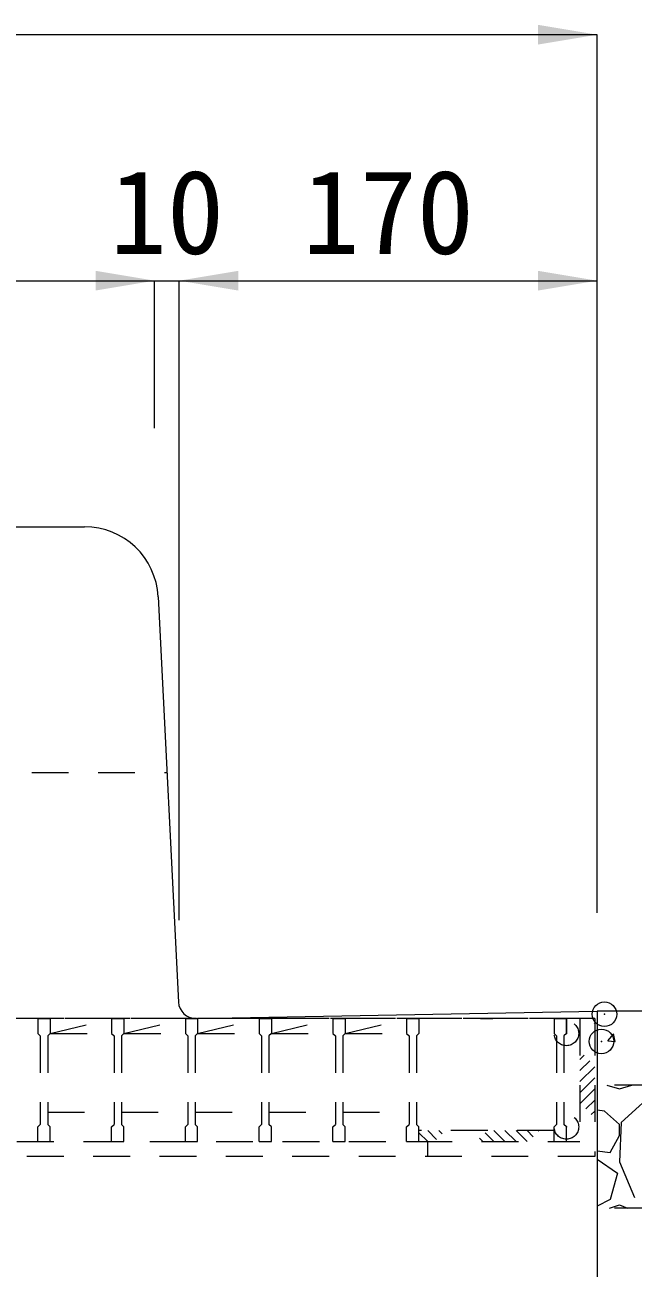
# Model space of a CAD drawing. Units: millimetres at full size, sheet at 1:20; some dimension numbers follow another scale. Extents: x 0 to 8400, y 0 to 13400.
# Drawn here: x 6137 to 6385, y 11394 to 11899 of the extents above; entities that cross this region are included whole.
import ezdxf
from ezdxf.enums import TextEntityAlignment as Align

# ---------------------------------------------------------------- set-up
doc = ezdxf.new("R2010")
doc.units = ezdxf.units.MM
doc.header["$LTSCALE"] = 20
doc.header["$PDMODE"] = 32
doc.header["$PDSIZE"] = 10
doc.linetypes.add('USER1', pattern=[1.35, 0.75, -0.6])
for name, color, linetype, lineweight in [('ハッチング_基礎', 150, 'Continuous', 5), ('ハッチング_舗装', 7, 'Continuous', 20), ('寸法線', 7, 'Continuous', 13), ('本体', 2, 'Continuous', 20), ('舗装・基礎', 3, 'USER1', 9), ('ｸﾞﾚｰﾁﾝｸﾞ', 7, 'USER1', 9)]:
    doc.layers.add(name, color=color, linetype=linetype, lineweight=lineweight)
doc.styles.add('ＭＳ ゴシック', font='')
doc.styles.get('ＭＳ ゴシック').set_extended_font_data('MS Gothic')

# ---------------------------------------------------------------- blocks, each defined once
blk = doc.blocks.new('filled_arrow')
at = {"color": 0, "linetype": 'Continuous', "lineweight": -2}
blk.add_solid([(7.5, 1.25), (0, 0), (7.5, -1.25)], dxfattribs=at)

msp = doc.modelspace()

# ---------------------------------------------------------------- hatches: boundary and pattern name
at = {"layer": 'ｸﾞﾚｰﾁﾝｸﾞ'}
h = msp.add_hatch(dxfattribs=at)
h.set_pattern_fill('USER', color=256, style=0, pattern_type=2)
h.set_pattern_definition([(45, (5626.49, 11128.1), (-2.24506, 2.24506), [15, -12])])
h.paths.add_polyline_path([(6369, 11495.08), (6363, 11495.08), (6363, 11445.08), (6369, 11445.08)])
h = msp.add_hatch(dxfattribs=at)
h.set_pattern_fill('USER', color=256, style=0, pattern_type=2)
h.set_pattern_definition([(135, (6865.01, 11128.1), (-2.24506, -2.24506), [15, -12])])
h.paths.add_polyline_path([(6297.5, 11445.08), (6297.5, 11449.58), (6333, 11449.58), (6348, 11449.58), (6352.5, 11449.58), (6352.5, 11445.08), (6333, 11445.08)])

# ---------------------------------------------------------------- linework, layer by layer
at = {"layer": 'ハッチング_基礎'}
for p, q in [((6373.91, 11468.09), (6379.04, 11466.58)), ((6379.04, 11466.58), (6384.16, 11468.09)), ((6396.47, 11468.09), (6379.8, 11452.86)), ((6372.94, 11457.43), (6370, 11457.88)), ((6379.04, 11452.1), (6372.94, 11457.43)), ((6379.8, 11452.86), (6379.04, 11436.86)), ((6379.04, 11447.53), (6379.04, 11452.1)), ((6375.23, 11440.67), (6379.04, 11447.53)), ((6370, 11441.3), (6375.23, 11440.67)), ((6370, 11438.02), (6378.28, 11432.29)), ((6379.04, 11436.86), (6385.14, 11422.38)), ((6378.28, 11432.29), (6375.23, 11421.62)), ((6375.23, 11421.62), (6370, 11418.88)), ((6375.04, 11418.09), (6379.04, 11419.33)), ((6379.04, 11419.33), (6382.37, 11418.09))]:
    msp.add_line(p, q, dxfattribs=at)
at = {"layer": 'ハッチング_舗装'}
for p, q in [((6374.32, 11486.01), (6376.77, 11488.93)), ((6377.3, 11485.74), (6376.71, 11488.92)), ((6374.32, 11486.01), (6377.36, 11485.75))]:
    msp.add_line(p, q, dxfattribs=at)
for p in [(6372.97, 11496.89), (6371.75, 11485.84)]:
    msp.add_point(p, dxfattribs=at)
at = {"layer": '寸法線'}
for p, q in [((6370, 11895.09), (5830, 11895.09)), ((6370, 11538.09), (6370, 11895.09)), ((6010, 11795.09), (6190, 11795.09)), ((6142, 11795.09), (6248, 11795.09)), ((6190, 11735.09), (6190, 11795.09)), ((6190, 11735.09), (6190, 11795.09)), ((6200, 11535.09), (6200, 11795.09)), ((6200, 11795.09), (6370, 11795.09)), ((6200, 11535.09), (6200, 11795.09)), ((6370, 11538.09), (6370, 11795.09))]:
    msp.add_line(p, q, dxfattribs=at)
at = {"layer": '本体'}
for p, q in [((6038.54, 11695.09), (6161.46, 11695.09)), ((6191.43, 11666.58), (6199.66, 11501.85)), ((6206.78, 11495.21), (6370, 11498.09)), ((6370, 11498.09), (6370, 11365.09))]:
    msp.add_line(p, q, dxfattribs=at)
at = {"layer": '本体', "linetype": 'USER1', "lineweight": 9}
msp.add_line((6005, 11595.09), (6195, 11595.09), dxfattribs=at)
at = {"layer": '本体'}
for centre, radius, start, end in [((6161.46, 11665.09), 30, 2.8624, 90), ((6206.65, 11502.2), 7, 182.8624, 271.011)]:
    msp.add_arc(centre, radius, start, end, dxfattribs=at)
at = {"layer": '舗装・基礎', "linetype": 'Continuous', "lineweight": 20}
msp.add_line((6770, 11498.09), (6370, 11498.09), dxfattribs=at)
at = {"layer": '舗装・基礎'}
for p, q in [((6770, 11468.09), (6370, 11468.09)), ((6770, 11418.09), (6370, 11418.09))]:
    msp.add_line(p, q, dxfattribs=at)
at = {"layer": 'ｸﾞﾚｰﾁﾝｸﾞ'}
for p, q in [((6369, 11495.08), (5831, 11495.08)), ((6357.5, 11495.08), (5842.5, 11495.08)), ((6117.5, 11489.08), (6142.5, 11495.08)), ((6142.5, 11495.08), (6147.5, 11495.08)), ((6142.5, 11495.08), (6147.5, 11495.08)), ((6142.5, 11495.08), (6147.5, 11495.08)), ((6142.5, 11495.08), (6142.5, 11489.08)), ((6142.5, 11495.08), (6142.5, 11489.08)), ((6142.5, 11495.08), (6142.5, 11489.08)), ((6147.5, 11495.08), (6147.5, 11489.08)), ((6147.5, 11495.08), (6147.5, 11489.08)), ((6147.5, 11495.08), (6147.5, 11489.08)), ((6147.5, 11489.08), (6172.5, 11495.08)), ((6172.5, 11495.08), (6177.5, 11495.08)), ((6172.5, 11495.08), (6177.5, 11495.08)), ((6172.5, 11495.08), (6177.5, 11495.08)), ((6172.5, 11495.08), (6172.5, 11489.08)), ((6172.5, 11495.08), (6172.5, 11489.08)), ((6172.5, 11495.08), (6172.5, 11489.08)), ((6177.5, 11495.08), (6177.5, 11489.08)), ((6177.5, 11495.08), (6177.5, 11489.08)), ((6177.5, 11495.08), (6177.5, 11489.08)), ((6177.5, 11489.08), (6202.5, 11495.08)), ((6202.5, 11495.08), (6207.5, 11495.08)), ((6202.5, 11495.08), (6207.5, 11495.08)), ((6202.5, 11495.08), (6207.5, 11495.08)), ((6202.5, 11495.08), (6202.5, 11489.08)), ((6202.5, 11495.08), (6202.5, 11489.08)), ((6202.5, 11495.08), (6202.5, 11489.08)), ((6207.5, 11495.08), (6207.5, 11489.08)), ((6207.5, 11495.08), (6207.5, 11489.08)), ((6207.5, 11495.08), (6207.5, 11489.08)), ((6207.5, 11489.08), (6232.5, 11495.08)), ((6232.5, 11495.08), (6237.5, 11495.08)), ((6232.5, 11495.08), (6237.5, 11495.08)), ((6232.5, 11495.08), (6237.5, 11495.08)), ((6232.5, 11495.08), (6232.5, 11489.08)), ((6232.5, 11495.08), (6232.5, 11489.08)), ((6232.5, 11495.08), (6232.5, 11489.08)), ((6237.5, 11495.08), (6237.5, 11489.08)), ((6237.5, 11495.08), (6237.5, 11489.08)), ((6237.5, 11495.08), (6237.5, 11489.08)), ((6237.5, 11489.08), (6262.5, 11495.08)), ((6262.5, 11495.08), (6267.5, 11495.08)), ((6262.5, 11495.08), (6267.5, 11495.08)), ((6262.5, 11495.08), (6267.5, 11495.08)), ((6262.5, 11495.08), (6262.5, 11489.08)), ((6262.5, 11495.08), (6262.5, 11489.08)), ((6262.5, 11495.08), (6262.5, 11489.08)), ((6267.5, 11495.08), (6267.5, 11489.08)), ((6267.5, 11495.08), (6267.5, 11489.08)), ((6267.5, 11495.08), (6267.5, 11489.08)), ((6267.5, 11489.08), (6292.5, 11495.08)), ((6292.5, 11495.08), (6297.5, 11495.08)), ((6292.5, 11495.08), (6297.5, 11495.08)), ((6292.5, 11495.08), (6297.5, 11495.08)), ((6292.5, 11495.08), (6292.5, 11489.08)), ((6292.5, 11495.08), (6292.5, 11489.08)), ((6292.5, 11495.08), (6292.5, 11489.08)), ((6297.5, 11495.08), (6297.5, 11489.08)), ((6297.5, 11495.08), (6297.5, 11489.08)), ((6297.5, 11495.08), (6297.5, 11489.08)), ((6322.5, 11495.08), (6327.5, 11495.08)), ((6322.5, 11495.08), (6327.5, 11495.08)), ((6322.5, 11495.08), (6327.5, 11495.08)), ((6352.5, 11495.08), (6357.5, 11495.08)), ((6352.5, 11495.08), (6352.5, 11489.08)), ((6352.5, 11495.08), (6357.5, 11495.08)), ((6352.5, 11495.08), (6352.5, 11489.08)), ((6352.5, 11495.08), (6357.5, 11495.08)), ((6352.5, 11495.08), (6352.5, 11489.08)), ((6357.5, 11489.08), (6357.5, 11495.08)), ((6357.5, 11495.08), (6357.5, 11489.08)), ((6357.5, 11495.08), (6357.5, 11489.08)), ((6357.5, 11495.08), (6357.5, 11489.08)), ((6357.5, 11495.08), (6357.5, 11489.08)), ((6357.5, 11495.08), (6357.5, 11489.08)), ((6357.5, 11495.08), (6357.5, 11489.08)), ((6363, 11495.08), (6363, 11445.08)), ((6369, 11495.08), (6369, 11439.08)), ((6117.5, 11489.08), (6142.5, 11489.08)), ((6142.5, 11489.08), (6143.5, 11488.08)), ((6142.5, 11489.08), (6143.5, 11488.08)), ((6142.5, 11489.08), (6143.5, 11488.08)), ((6147.5, 11489.08), (6146.5, 11488.08)), ((6147.5, 11489.08), (6146.5, 11488.08)), ((6147.5, 11489.08), (6146.5, 11488.08)), ((6147.5, 11489.08), (6172.5, 11489.08)), ((6172.5, 11489.08), (6173.5, 11488.08)), ((6172.5, 11489.08), (6173.5, 11488.08)), ((6172.5, 11489.08), (6173.5, 11488.08)), ((6177.5, 11489.08), (6176.5, 11488.08)), ((6177.5, 11489.08), (6176.5, 11488.08)), ((6177.5, 11489.08), (6176.5, 11488.08)), ((6177.5, 11489.08), (6202.5, 11489.08)), ((6202.5, 11489.08), (6203.5, 11488.08)), ((6202.5, 11489.08), (6203.5, 11488.08)), ((6202.5, 11489.08), (6203.5, 11488.08)), ((6207.5, 11489.08), (6206.5, 11488.08)), ((6207.5, 11489.08), (6206.5, 11488.08)), ((6207.5, 11489.08), (6206.5, 11488.08)), ((6207.5, 11489.08), (6232.5, 11489.08)), ((6232.5, 11489.08), (6233.5, 11488.08)), ((6232.5, 11489.08), (6233.5, 11488.08)), ((6232.5, 11489.08), (6233.5, 11488.08)), ((6237.5, 11489.08), (6236.5, 11488.08)), ((6237.5, 11489.08), (6236.5, 11488.08)), ((6237.5, 11489.08), (6236.5, 11488.08)), ((6237.5, 11489.08), (6262.5, 11489.08)), ((6262.5, 11489.08), (6263.5, 11488.08)), ((6262.5, 11489.08), (6263.5, 11488.08)), ((6262.5, 11489.08), (6263.5, 11488.08)), ((6267.5, 11489.08), (6266.5, 11488.08)), ((6267.5, 11489.08), (6266.5, 11488.08)), ((6267.5, 11489.08), (6266.5, 11488.08)), ((6267.5, 11489.08), (6292.5, 11489.08)), ((6292.5, 11489.08), (6293.5, 11488.08)), ((6292.5, 11489.08), (6293.5, 11488.08)), ((6292.5, 11489.08), (6293.5, 11488.08)), ((6297.5, 11489.08), (6296.5, 11488.08)), ((6297.5, 11489.08), (6296.5, 11488.08)), ((6297.5, 11489.08), (6296.5, 11488.08)), ((6352.5, 11489.08), (6353.5, 11488.08)), ((6352.5, 11489.08), (6353.5, 11488.08)), ((6352.5, 11489.08), (6353.5, 11488.08)), ((6357.5, 11489.08), (6356.5, 11488.08)), ((6357.5, 11489.08), (6356.5, 11488.08)), ((6357.5, 11489.08), (6356.5, 11488.08)), ((6143.5, 11488.08), (6143.5, 11452.08)), ((6143.5, 11488.08), (6143.5, 11452.08)), ((6143.5, 11488.08), (6143.5, 11452.08)), ((6146.5, 11488.08), (6146.5, 11452.08)), ((6146.5, 11488.08), (6146.5, 11452.08)), ((6146.5, 11488.08), (6146.5, 11452.08)), ((6173.5, 11488.08), (6173.5, 11452.08)), ((6173.5, 11488.08), (6173.5, 11452.08)), ((6173.5, 11488.08), (6173.5, 11452.08)), ((6176.5, 11488.08), (6176.5, 11452.08)), ((6176.5, 11488.08), (6176.5, 11452.08)), ((6176.5, 11488.08), (6176.5, 11452.08)), ((6203.5, 11488.08), (6203.5, 11452.08)), ((6203.5, 11488.08), (6203.5, 11452.08)), ((6203.5, 11488.08), (6203.5, 11452.08)), ((6206.5, 11488.08), (6206.5, 11452.08)), ((6206.5, 11488.08), (6206.5, 11452.08)), ((6206.5, 11488.08), (6206.5, 11452.08)), ((6233.5, 11488.08), (6233.5, 11452.08)), ((6233.5, 11488.08), (6233.5, 11452.08)), ((6233.5, 11488.08), (6233.5, 11452.08)), ((6236.5, 11488.08), (6236.5, 11452.08)), ((6236.5, 11488.08), (6236.5, 11452.08)), ((6236.5, 11488.08), (6236.5, 11452.08)), ((6263.5, 11488.08), (6263.5, 11452.08)), ((6263.5, 11488.08), (6263.5, 11452.08)), ((6263.5, 11488.08), (6263.5, 11452.08)), ((6266.5, 11488.08), (6266.5, 11452.08)), ((6266.5, 11488.08), (6266.5, 11452.08)), ((6266.5, 11488.08), (6266.5, 11452.08)), ((6293.5, 11488.08), (6293.5, 11452.08)), ((6293.5, 11488.08), (6293.5, 11452.08)), ((6293.5, 11488.08), (6293.5, 11452.08)), ((6296.5, 11488.08), (6296.5, 11452.08)), ((6296.5, 11488.08), (6296.5, 11452.08)), ((6296.5, 11488.08), (6296.5, 11452.08)), ((6353.5, 11488.08), (6353.5, 11452.08)), ((6353.5, 11488.08), (6353.5, 11452.08)), ((6353.5, 11488.08), (6353.5, 11452.08)), ((6356.5, 11488.08), (6356.5, 11452.08)), ((6356.5, 11488.08), (6356.5, 11452.08)), ((6356.5, 11488.08), (6356.5, 11452.08)), ((6116.5, 11457.08), (6143.5, 11457.08)), ((6146.5, 11457.08), (6173.5, 11457.08)), ((6176.5, 11457.08), (6203.5, 11457.08)), ((6206.5, 11457.08), (6233.5, 11457.08)), ((6236.5, 11457.08), (6263.5, 11457.08)), ((6266.5, 11457.08), (6293.5, 11457.08)), ((6142.5, 11451.08), (6143.5, 11452.08)), ((6142.5, 11451.08), (6143.5, 11452.08)), ((6142.5, 11451.08), (6143.5, 11452.08)), ((6142.5, 11445.08), (6142.5, 11451.08)), ((6142.5, 11445.08), (6142.5, 11451.08)), ((6142.5, 11445.08), (6142.5, 11451.08)), ((6147.5, 11451.08), (6146.5, 11452.08)), ((6147.5, 11451.08), (6146.5, 11452.08)), ((6147.5, 11451.08), (6146.5, 11452.08)), ((6147.5, 11445.08), (6147.5, 11451.08)), ((6147.5, 11445.08), (6147.5, 11451.08)), ((6147.5, 11445.08), (6147.5, 11451.08)), ((6172.5, 11451.08), (6173.5, 11452.08)), ((6172.5, 11451.08), (6173.5, 11452.08)), ((6172.5, 11451.08), (6173.5, 11452.08)), ((6172.5, 11445.08), (6172.5, 11451.08)), ((6172.5, 11445.08), (6172.5, 11451.08)), ((6172.5, 11445.08), (6172.5, 11451.08)), ((6177.5, 11451.08), (6176.5, 11452.08)), ((6177.5, 11451.08), (6176.5, 11452.08)), ((6177.5, 11451.08), (6176.5, 11452.08)), ((6177.5, 11445.08), (6177.5, 11451.08)), ((6177.5, 11445.08), (6177.5, 11451.08)), ((6177.5, 11445.08), (6177.5, 11451.08)), ((6202.5, 11451.08), (6203.5, 11452.08)), ((6202.5, 11451.08), (6203.5, 11452.08)), ((6202.5, 11451.08), (6203.5, 11452.08)), ((6202.5, 11445.08), (6202.5, 11451.08)), ((6202.5, 11445.08), (6202.5, 11451.08)), ((6202.5, 11445.08), (6202.5, 11451.08)), ((6207.5, 11451.08), (6206.5, 11452.08)), ((6207.5, 11451.08), (6206.5, 11452.08)), ((6207.5, 11451.08), (6206.5, 11452.08)), ((6207.5, 11445.08), (6207.5, 11451.08)), ((6207.5, 11445.08), (6207.5, 11451.08)), ((6207.5, 11445.08), (6207.5, 11451.08)), ((6232.5, 11451.08), (6233.5, 11452.08)), ((6232.5, 11451.08), (6233.5, 11452.08)), ((6232.5, 11451.08), (6233.5, 11452.08)), ((6232.5, 11445.08), (6232.5, 11451.08)), ((6232.5, 11445.08), (6232.5, 11451.08)), ((6232.5, 11445.08), (6232.5, 11451.08)), ((6237.5, 11451.08), (6236.5, 11452.08)), ((6237.5, 11451.08), (6236.5, 11452.08)), ((6237.5, 11451.08), (6236.5, 11452.08)), ((6237.5, 11445.08), (6237.5, 11451.08)), ((6237.5, 11445.08), (6237.5, 11451.08)), ((6237.5, 11445.08), (6237.5, 11451.08)), ((6262.5, 11451.08), (6263.5, 11452.08)), ((6262.5, 11451.08), (6263.5, 11452.08)), ((6262.5, 11451.08), (6263.5, 11452.08)), ((6262.5, 11445.08), (6262.5, 11451.08)), ((6262.5, 11445.08), (6262.5, 11451.08)), ((6262.5, 11445.08), (6262.5, 11451.08)), ((6267.5, 11451.08), (6266.5, 11452.08)), ((6267.5, 11451.08), (6266.5, 11452.08)), ((6267.5, 11451.08), (6266.5, 11452.08)), ((6267.5, 11445.08), (6267.5, 11451.08)), ((6267.5, 11445.08), (6267.5, 11451.08)), ((6267.5, 11445.08), (6267.5, 11451.08)), ((6292.5, 11451.08), (6293.5, 11452.08)), ((6292.5, 11451.08), (6293.5, 11452.08)), ((6292.5, 11451.08), (6293.5, 11452.08)), ((6292.5, 11445.08), (6292.5, 11451.08)), ((6292.5, 11445.08), (6292.5, 11451.08)), ((6292.5, 11445.08), (6292.5, 11451.08)), ((6297.5, 11451.08), (6296.5, 11452.08)), ((6297.5, 11451.08), (6296.5, 11452.08)), ((6297.5, 11451.08), (6296.5, 11452.08)), ((6297.5, 11445.08), (6297.5, 11451.08)), ((6297.5, 11445.08), (6297.5, 11451.08)), ((6297.5, 11445.08), (6297.5, 11451.08)), ((6352.5, 11449.58), (6297.5, 11449.58)), ((6352.5, 11451.08), (6353.5, 11452.08)), ((6352.5, 11451.08), (6353.5, 11452.08)), ((6352.5, 11451.08), (6353.5, 11452.08)), ((6352.5, 11445.08), (6352.5, 11451.08)), ((6352.5, 11445.08), (6352.5, 11451.08)), ((6352.5, 11445.08), (6352.5, 11451.08)), ((6357.5, 11451.08), (6356.5, 11452.08)), ((6357.5, 11451.08), (6356.5, 11452.08)), ((6357.5, 11451.08), (6356.5, 11452.08)), ((6357.5, 11445.08), (6357.5, 11451.08)), ((6357.5, 11445.08), (6357.5, 11451.08)), ((6357.5, 11445.08), (6357.5, 11451.08)), ((6357.5, 11445.08), (6357.5, 11451.08)), ((6357.5, 11445.08), (6357.5, 11451.08)), ((6357.5, 11445.08), (6357.5, 11451.08)), ((5837, 11445.08), (6363, 11445.08)), ((6142.5, 11445.08), (6147.5, 11445.08)), ((6142.5, 11445.08), (6147.5, 11445.08)), ((6142.5, 11445.08), (6147.5, 11445.08)), ((6172.5, 11445.08), (6177.5, 11445.08)), ((6172.5, 11445.08), (6177.5, 11445.08)), ((6172.5, 11445.08), (6177.5, 11445.08)), ((6202.5, 11445.08), (6207.5, 11445.08)), ((6202.5, 11445.08), (6207.5, 11445.08)), ((6202.5, 11445.08), (6207.5, 11445.08)), ((6232.5, 11445.08), (6237.5, 11445.08)), ((6232.5, 11445.08), (6237.5, 11445.08)), ((6232.5, 11445.08), (6237.5, 11445.08)), ((6262.5, 11445.08), (6267.5, 11445.08)), ((6262.5, 11445.08), (6267.5, 11445.08)), ((6262.5, 11445.08), (6267.5, 11445.08)), ((6292.5, 11445.08), (6297.5, 11445.08)), ((6292.5, 11445.08), (6297.5, 11445.08)), ((6292.5, 11445.08), (6297.5, 11445.08)), ((6301, 11445.08), (6301, 11439.08)), ((6352.5, 11445.08), (6357.5, 11445.08)), ((6352.5, 11445.08), (6357.5, 11445.08)), ((6352.5, 11445.08), (6357.5, 11445.08)), ((6369, 11439.08), (5831, 11439.08))]:
    msp.add_line(p, q, dxfattribs=at)
for p in [(6357.5, 11489.08), (6357.5, 11451.08)]:
    msp.add_point(p, dxfattribs=at)

# ---------------------------------------------------------------- block references
at = {"layer": '寸法線', "xscale": 3.2, "yscale": 3.2, "rotation": 180}
for p in [(6370, 11895.09), (6190, 11795.09), (6190, 11795.09), (6370, 11795.09)]:
    msp.add_blockref('filled_arrow', p, dxfattribs=at)
at = {"layer": '寸法線', "xscale": 3.2, "yscale": 3.2}
msp.add_blockref('filled_arrow', (6200, 11795.09), dxfattribs=at)
msp.add_blockref('filled_arrow', (6200, 11795.09), dxfattribs=at)

# ---------------------------------------------------------------- texts
at = {"layer": '寸法線', "style": 'ＭＳ ゴシック'}
for s, p in [('10', (6195, 11823.09)), ('170', (6285, 11823.09))]:
    msp.add_text(s, height=34.18, dxfattribs=at).set_placement(p, align=Align.MIDDLE_CENTER)

doc.saveas('drawing.dxf')
